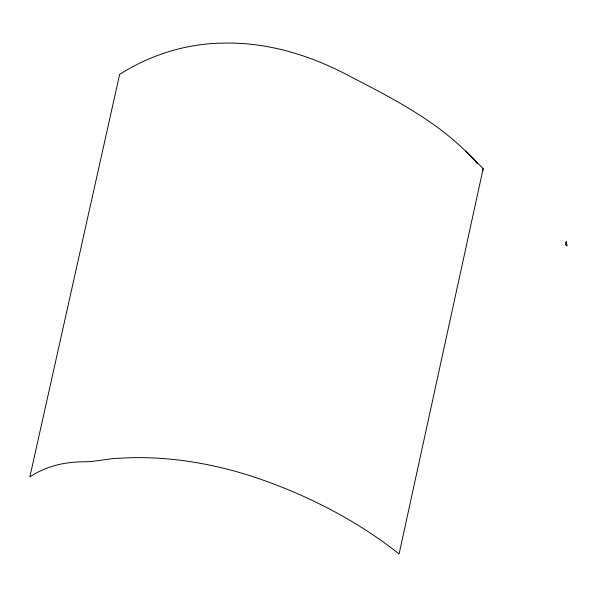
<?xml version="1.0" encoding="UTF-8"?>
<svg xmlns="http://www.w3.org/2000/svg" width="597" height="597" viewBox="0 0 597 597"><rect width="100%" height="100%" fill="white"/><g stroke="black" fill="none" stroke-linecap="round" stroke-linejoin="round"><path stroke-width="0.9" d="M119.631 74.424L29.85 476.936C40.066 470.011 51.872 465.63 64.006 463.496C70.961 462.294 78.028 461.765 85.087 461.772C96.602 461.623 107.938 458.466 119.504 458.242C162.257 455.548 205.241 462.018 246.113 474.451C301.119 491.846 353.7 518.159 399.109 553.897L483.167 168.63L465.944 151.101M482.563 171.324L483.167 168.63M119.646 74.431C150.713 54.536 187.264 43.297 224.211 43.111C268.053 42.186 310.806 55.469 349.208 75.931C394.998 99.654 443.198 124.042 477.436 163.757M566.031 242.345L565.478 244.837L567.15 246.016L566.217 241.524L566.031 242.345"/></g></svg>
